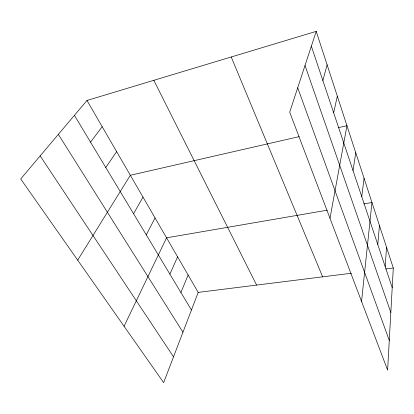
<?xml version="1.0" encoding="UTF-8"?>
<svg xmlns="http://www.w3.org/2000/svg" width="414" height="414" viewBox="0 0 414 414"><rect width="100%" height="100%" fill="white"/><g stroke="black" fill="none" stroke-linecap="round" stroke-linejoin="round"><path stroke-width="0.62" d="M316.218 31.36L393.3 268.008L387.623 370.132L289.696 112.163L316.218 31.36L86.987 100.467L20.7 178.951L163.639 382.639L198.197 292.393L86.987 100.467M385.191 266.616L386.547 247.272M377.796 244.539L379.441 225.464M361.546 301.433L371.963 202.503L363.777 203.916M361.748 196.634L364.082 178.294M353.028 170.599L355.755 152.735M329.989 218.302L346.948 125.701L338.134 127.719M333.658 112.784L337.332 96.177M322.873 80.58L327.107 64.786M180.908 292.486L188.116 274.994M169.885 274.151L177.585 256.82M124.076 326.258L166.578 237.822L327.251 210.193M146.251 234.831L155.059 217.94M133.562 213.722L142.99 197.116M77.682 260.152L130.332 175.272L299.162 136.641M105.777 167.504L116.629 151.622M90.531 142.137L102.201 126.72M198.197 292.393L351.362 273.245M385.677 268.96L393.3 268.008M40.163 155.907L173.523 356.837M58.348 134.379L182.947 332.214M74.422 115.34L191.444 310.019M153.832 80.316L256.602 285.091M231.219 56.982L322.641 276.837M297.702 87.773L389.274 340.437M305.014 65.495L390.826 312.477M311.354 46.192L392.213 287.58"/></g></svg>
